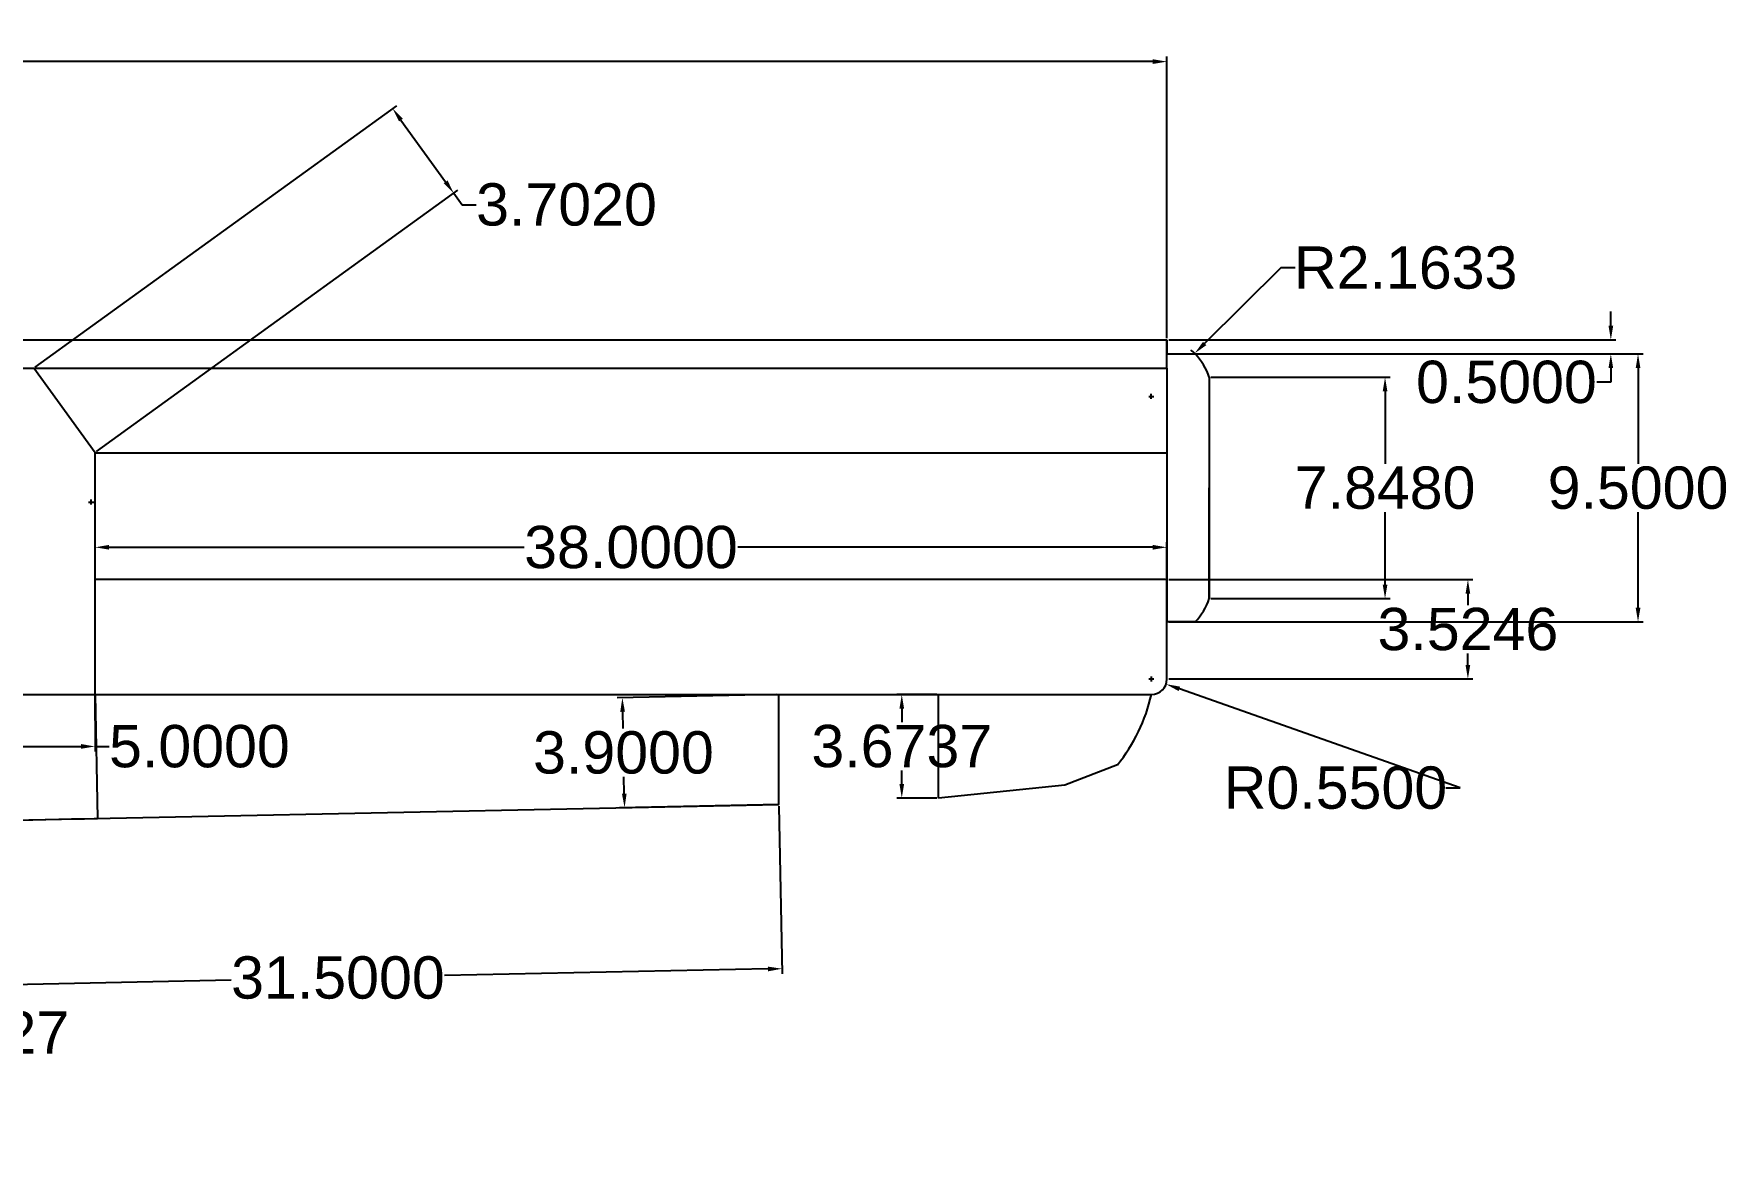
# Model space of a CAD drawing. Header units: inches. Extents: x 68 to 276, y 36 to 148.
# Drawn here: x 215.7 to 275.7, y 108.8 to 148.4 of the extents above; entities that cross this region are included whole.
import ezdxf

# ---------------------------------------------------------------- set-up
doc = ezdxf.new("R2010")
doc.units = ezdxf.units.IN
doc.header["$MEASUREMENT"] = 0
doc.layers.add('Frame', color=200, linetype='Continuous')
doc.layers.add('Mesurements', color=254, linetype='Continuous')
doc.styles.get("Standard").update_dxf_attribs({"font": 'arial.ttf'})
doc.dimstyles.get("Standard").update_dxf_attribs({"dimtxt": 1.5, "dimasz": 0.5, "dimexe": 0.18, "dimexo": 0.0625, "dimgap": 0.09, "dimtad": 0, "dimtih": 1, "dimtoh": 1, "dimdec": 4, "dimzin": 0, "dimdsep": 46, "dimtxsty": 'Standard', "dimcen": 0.09, "dimadec": 0, "dimazin": 0, "dimtfac": 1, "dimtdec": 4, "dimtofl": 0, "dimtmove": 0, "dimatfit": 3, "dimfxl": 1, "dimtolj": 1, "dimtzin": 0, "dimarcsym": 0})

# ---------------------------------------------------------------- blocks, each defined once
blk = doc.blocks.new('*D53')
at = {"layer": 'Defpoints', "color": 0, "transparency": 16777216}
for p in [(255.88, 147.427), (84.88, 137.561), (255.88, 137.561)]:
    blk.add_point(p, dxfattribs=at)
at = {"layer": 'Mesurements', "color": 0, "lineweight": -2, "transparency": 16777216}
for p, q in [((84.88, 137.624), (84.88, 147.607)), ((255.88, 137.624), (255.88, 147.607)), ((85.38, 147.427), (165.491, 147.427)), ((255.38, 147.427), (174.083, 147.427))]:
    blk.add_line(p, q, dxfattribs=at)
at = {"layer": 'Mesurements', "color": 0, "transparency": 16777216}
for points in [[(85.38, 147.51), (85.38, 147.344), (84.88, 147.427)], [(255.38, 147.51), (255.38, 147.344), (255.88, 147.427)]]:
    blk.add_solid(points, dxfattribs=at)
at = {"layer": 'Mesurements', "color": 0, "transparency": 16777216, "insert": (169.787, 147.427), "char_height": 1.5, "attachment_point": 5}
blk.add_mtext('\\A1;171.0000', dxfattribs=at)
blk = doc.blocks.new('*D96')
at = {"layer": 'Defpoints', "color": 0, "transparency": 16777216}
for p in [(242.118, 121.086), (210.625, 120.443), (242.237, 115.265)]:
    blk.add_point(p, dxfattribs=at)
at = {"layer": 'Mesurements', "color": 0, "lineweight": -2, "transparency": 16777216}
for p, q in [((242.12, 121.024), (242.241, 115.085)), ((210.626, 120.381), (210.747, 114.443)), ((241.737, 115.255), (230.274, 115.021)), ((211.244, 114.633), (222.707, 114.867))]:
    blk.add_line(p, q, dxfattribs=at)
at = {"layer": 'Mesurements', "color": 0, "transparency": 16777216}
for points in [[(241.736, 115.339), (241.739, 115.172), (242.237, 115.265)], [(211.242, 114.716), (211.245, 114.55), (210.744, 114.623)]]:
    blk.add_solid(points, dxfattribs=at)
at = {"layer": 'Mesurements', "color": 0, "transparency": 16777216, "insert": (226.491, 114.944), "char_height": 1.5, "attachment_point": 5}
blk.add_mtext('\\A1;31.5000', dxfattribs=at)
blk = doc.blocks.new('*D97')
at = {"layer": 'Defpoints', "color": 0, "transparency": 16777216}
for p in [(242.118, 124.987), (236.653, 120.975), (242.198, 121.088)]:
    blk.add_point(p, dxfattribs=at)
at = {"layer": 'Mesurements', "color": 0, "lineweight": -2, "transparency": 16777216}
for p, q in [((242.056, 124.985), (236.394, 124.87)), ((236.584, 124.374), (236.596, 123.78)), ((236.643, 121.474), (236.631, 122.068)), ((242.136, 121.086), (236.473, 120.971))]:
    blk.add_line(p, q, dxfattribs=at)
at = {"layer": 'Mesurements', "color": 0, "transparency": 16777216}
for points in [[(236.667, 124.375), (236.5, 124.372), (236.574, 124.874)], [(236.726, 121.476), (236.56, 121.473), (236.653, 120.975)]]:
    blk.add_solid(points, dxfattribs=at)
at = {"layer": 'Mesurements', "color": 0, "transparency": 16777216, "insert": (236.613, 122.924), "char_height": 1.5, "attachment_point": 5}
blk.add_mtext('\\A1;3.9000', dxfattribs=at)
blk = doc.blocks.new('*D98')
at = {"layer": 'Defpoints', "color": 0, "transparency": 16777216}
for p in [(246.48, 124.987), (247.785, 124.987), (247.785, 121.313)]:
    blk.add_point(p, dxfattribs=at)
at = {"layer": 'Mesurements', "color": 0, "lineweight": -2, "transparency": 16777216}
for p, q in [((247.723, 124.987), (246.3, 124.987)), ((246.48, 124.487), (246.48, 124.006)), ((246.48, 121.813), (246.48, 122.293)), ((247.723, 121.313), (246.3, 121.313))]:
    blk.add_line(p, q, dxfattribs=at)
at = {"layer": 'Mesurements', "color": 0, "transparency": 16777216}
for points in [[(246.397, 124.487), (246.563, 124.487), (246.48, 124.987)], [(246.397, 121.813), (246.563, 121.813), (246.48, 121.313)]]:
    blk.add_solid(points, dxfattribs=at)
at = {"layer": 'Mesurements', "color": 0, "transparency": 16777216, "insert": (246.48, 123.15), "char_height": 1.5, "attachment_point": 5}
blk.add_mtext('\\A1;3.6737', dxfattribs=at)
blk = doc.blocks.new('*D99')
at = {"layer": 'Defpoints', "color": 0, "transparency": 16777216}
for p in [(217.88, 130.206), (217.88, 129.061), (255.88, 129.061)]:
    blk.add_point(p, dxfattribs=at)
at = {"layer": 'Mesurements', "color": 0, "lineweight": -2, "transparency": 16777216}
for p, q in [((217.88, 129.124), (217.88, 130.386)), ((218.38, 130.206), (233.097, 130.206)), ((255.38, 130.206), (240.663, 130.206)), ((255.88, 129.124), (255.88, 130.386))]:
    blk.add_line(p, q, dxfattribs=at)
at = {"layer": 'Mesurements', "color": 0, "transparency": 16777216}
for points in [[(218.38, 130.29), (218.38, 130.123), (217.88, 130.206)], [(255.38, 130.29), (255.38, 130.123), (255.88, 130.206)]]:
    blk.add_solid(points, dxfattribs=at)
at = {"layer": 'Mesurements', "color": 0, "transparency": 16777216, "insert": (236.88, 130.206), "char_height": 1.5, "attachment_point": 5}
blk.add_mtext('\\A1;38.0000', dxfattribs=at)
blk = doc.blocks.new('*D100')
at = {"layer": 'Defpoints', "color": 0, "transparency": 16777216}
for p in [(255.88, 129.061), (255.88, 125.537), (266.55, 125.537)]:
    blk.add_point(p, dxfattribs=at)
at = {"layer": 'Mesurements', "color": 0, "lineweight": -2, "transparency": 16777216}
for p, q in [((255.942, 129.061), (266.73, 129.061)), ((266.55, 128.561), (266.55, 128.155)), ((266.55, 126.037), (266.55, 126.443)), ((255.942, 125.537), (266.73, 125.537))]:
    blk.add_line(p, q, dxfattribs=at)
at = {"layer": 'Mesurements', "color": 0, "transparency": 16777216}
for points in [[(266.467, 128.561), (266.633, 128.561), (266.55, 129.061)], [(266.467, 126.037), (266.633, 126.037), (266.55, 125.537)]]:
    blk.add_solid(points, dxfattribs=at)
at = {"layer": 'Mesurements', "color": 0, "transparency": 16777216, "insert": (266.55, 127.299), "char_height": 1.5, "attachment_point": 5}
blk.add_mtext('\\A1;3.5246', dxfattribs=at)
blk = doc.blocks.new('*D101')
at = {"layer": 'Defpoints', "color": 0, "transparency": 16777216}
for p in [(255.88, 137.061), (255.88, 127.561), (272.581, 127.561)]:
    blk.add_point(p, dxfattribs=at)
at = {"layer": 'Mesurements', "color": 0, "lineweight": -2, "transparency": 16777216}
for p, q in [((255.942, 137.061), (272.761, 137.061)), ((272.581, 136.561), (272.581, 133.167)), ((272.581, 128.061), (272.581, 131.455)), ((255.942, 127.561), (272.761, 127.561))]:
    blk.add_line(p, q, dxfattribs=at)
at = {"layer": 'Mesurements', "color": 0, "transparency": 16777216}
for points in [[(272.498, 136.561), (272.665, 136.561), (272.581, 137.061)], [(272.498, 128.061), (272.665, 128.061), (272.581, 127.561)]]:
    blk.add_solid(points, dxfattribs=at)
at = {"layer": 'Mesurements', "color": 0, "transparency": 16777216, "insert": (272.581, 132.311), "char_height": 1.5, "attachment_point": 5}
blk.add_mtext('\\A1;9.5000', dxfattribs=at)
blk = doc.blocks.new('*D102')
at = {"layer": 'Defpoints', "color": 0, "transparency": 16777216}
for p in [(255.88, 137.561), (255.88, 137.061), (271.617, 137.061)]:
    blk.add_point(p, dxfattribs=at)
at = {"layer": 'Mesurements', "color": 0, "lineweight": -2, "transparency": 16777216}
for p, q in [((271.617, 138.061), (271.617, 138.561)), ((255.942, 137.561), (271.797, 137.561)), ((255.942, 137.061), (271.797, 137.061)), ((271.617, 136.561), (271.617, 136.061)), ((271.617, 136.061), (271.117, 136.061))]:
    blk.add_line(p, q, dxfattribs=at)
at = {"layer": 'Mesurements', "color": 0, "transparency": 16777216}
for points in [[(271.534, 138.061), (271.7, 138.061), (271.617, 137.561)], [(271.534, 136.561), (271.7, 136.561), (271.617, 137.061)]]:
    blk.add_solid(points, dxfattribs=at)
at = {"layer": 'Mesurements', "color": 0, "transparency": 16777216, "insert": (267.916, 136.061), "char_height": 1.5, "attachment_point": 5}
blk.add_mtext('\\A1;0.5000', dxfattribs=at)
blk = doc.blocks.new('*D103')
at = {"layer": 'Defpoints', "color": 0, "transparency": 16777216}
for p in [(257.38, 136.235), (257.38, 128.387), (263.613, 128.387)]:
    blk.add_point(p, dxfattribs=at)
at = {"layer": 'Mesurements', "color": 0, "lineweight": -2, "transparency": 16777216}
for p, q in [((257.442, 136.235), (263.793, 136.235)), ((263.613, 135.735), (263.613, 133.167)), ((263.613, 128.887), (263.613, 131.455)), ((257.442, 128.387), (263.793, 128.387))]:
    blk.add_line(p, q, dxfattribs=at)
at = {"layer": 'Mesurements', "color": 0, "transparency": 16777216}
for points in [[(263.53, 135.735), (263.696, 135.735), (263.613, 136.235)], [(263.53, 128.887), (263.696, 128.887), (263.613, 128.387)]]:
    blk.add_solid(points, dxfattribs=at)
at = {"layer": 'Mesurements', "color": 0, "transparency": 16777216, "insert": (263.613, 132.311), "char_height": 1.5, "attachment_point": 5}
blk.add_mtext('\\A1;7.8480', dxfattribs=at)
blk = doc.blocks.new('*D104')
at = {"layer": 'Defpoints', "color": 0, "transparency": 16777216}
for p in [(256.862, 137.08), (255.326, 135.556)]:
    blk.add_point(p, dxfattribs=at)
at = {"layer": 'Mesurements', "color": 0, "lineweight": -2, "transparency": 16777216}
for p, q in [((259.923, 140.115), (257.217, 137.432)), ((260.423, 140.115), (259.923, 140.115)), ((255.326, 135.466), (255.326, 135.646)), ((255.236, 135.556), (255.416, 135.556))]:
    blk.add_line(p, q, dxfattribs=at)
blk.add_arc((255.326, 135.556), 2.163, 44.08247, 49.52812, dxfattribs=at)
at = {"layer": 'Mesurements', "color": 0, "transparency": 16777216}
blk.add_solid([(257.158, 137.491), (257.276, 137.373), (256.862, 137.08)], dxfattribs=at)
at = {"layer": 'Mesurements', "color": 0, "transparency": 16777216, "insert": (264.345, 140.115), "char_height": 1.5, "attachment_point": 5}
blk.add_mtext('\\A1;R2.1633', dxfattribs=at)
blk = doc.blocks.new('*D117')
at = {"layer": 'Defpoints', "color": 0, "transparency": 16777216}
for p in [(203.564, 118.068), (210.625, 108.761)]:
    blk.add_point(p, dxfattribs=at)
at = {"layer": 'Mesurements', "color": 0, "lineweight": -2, "transparency": 16777216}
for p, q in [((207.416, 112.991), (203.866, 117.67)), ((207.916, 112.991), (207.416, 112.991))]:
    blk.add_line(p, q, dxfattribs=at)
at = {"layer": 'Mesurements', "color": 0, "transparency": 16777216}
blk.add_solid([(203.933, 117.72), (203.8, 117.62), (203.564, 118.068)], dxfattribs=at)
at = {"layer": 'Mesurements', "color": 0, "transparency": 16777216, "insert": (212.42, 112.991), "char_height": 1.5, "attachment_point": 5}
blk.add_mtext('\\A1;R11.6827', dxfattribs=at)
blk = doc.blocks.new('*D120')
at = {"layer": 'Defpoints', "color": 0, "transparency": 16777216}
for p in [(212.981, 133.819), (217.742, 131.809)]:
    blk.add_point(p, dxfattribs=at)
at = {"layer": 'Mesurements', "color": 0, "lineweight": -2, "transparency": 16777216}
for p, q in [((209.087, 135.252), (209.587, 135.252)), ((209.587, 135.252), (212.52, 134.013)), ((217.652, 131.809), (217.832, 131.809)), ((217.742, 131.719), (217.742, 131.899))]:
    blk.add_line(p, q, dxfattribs=at)
at = {"layer": 'Mesurements', "color": 0, "transparency": 16777216}
blk.add_solid([(212.553, 134.09), (212.488, 133.937), (212.981, 133.819)], dxfattribs=at)
at = {"layer": 'Mesurements', "color": 0, "transparency": 16777216, "insert": (205.166, 135.252), "char_height": 1.5, "attachment_point": 5}
blk.add_mtext('\\A1;R5.1686', dxfattribs=at)
blk = doc.blocks.new('*D121')
at = {"layer": 'Defpoints', "color": 0, "transparency": 16777216}
for p in [(230.601, 142.759), (215.711, 136.561), (217.88, 133.561)]:
    blk.add_point(p, dxfattribs=at)
at = {"layer": 'Mesurements', "color": 0, "lineweight": -2, "transparency": 16777216}
for p, q in [((215.762, 136.598), (228.578, 145.864)), ((228.725, 145.353), (230.308, 143.164)), ((217.931, 133.598), (230.747, 142.864)), ((230.601, 142.759), (230.894, 142.353)), ((230.894, 142.353), (231.394, 142.353))]:
    blk.add_line(p, q, dxfattribs=at)
at = {"layer": 'Mesurements', "color": 0, "transparency": 16777216}
for points in [[(228.792, 145.402), (228.657, 145.305), (228.432, 145.759)], [(230.375, 143.213), (230.24, 143.115), (230.601, 142.759)]]:
    blk.add_solid(points, dxfattribs=at)
at = {"layer": 'Mesurements', "color": 0, "transparency": 16777216, "insert": (234.594, 142.353), "char_height": 1.5, "attachment_point": 5}
blk.add_mtext('\\A1;3.7020', dxfattribs=at)
blk = doc.blocks.new('*D123')
at = {"layer": 'Defpoints', "color": 0, "transparency": 16777216}
for p in [(212.88, 124.987), (217.88, 124.987), (217.88, 123.146)]:
    blk.add_point(p, dxfattribs=at)
at = {"layer": 'Mesurements', "color": 0, "lineweight": -2, "transparency": 16777216}
for p, q in [((212.88, 124.924), (212.88, 122.966)), ((217.88, 124.924), (217.88, 122.966)), ((213.38, 123.146), (217.38, 123.146)), ((217.88, 123.146), (218.38, 123.146))]:
    blk.add_line(p, q, dxfattribs=at)
at = {"layer": 'Mesurements', "color": 0, "transparency": 16777216}
for points in [[(213.38, 123.23), (213.38, 123.063), (212.88, 123.146)], [(217.38, 123.23), (217.38, 123.063), (217.88, 123.146)]]:
    blk.add_solid(points, dxfattribs=at)
at = {"layer": 'Mesurements', "color": 0, "transparency": 16777216, "insert": (221.581, 123.146), "char_height": 1.5, "attachment_point": 5}
blk.add_mtext('\\A1;5.0000', dxfattribs=at)
blk = doc.blocks.new('*D124')
at = {"layer": 'Defpoints', "color": 0, "transparency": 16777216}
for p in [(255.33, 125.537), (255.849, 125.354)]:
    blk.add_point(p, dxfattribs=at)
at = {"layer": 'Mesurements', "color": 0, "lineweight": -2, "transparency": 16777216}
for p, q in [((255.24, 125.537), (255.42, 125.537)), ((255.33, 125.447), (255.33, 125.627)), ((266.273, 121.676), (256.32, 125.187)), ((265.773, 121.676), (266.273, 121.676))]:
    blk.add_line(p, q, dxfattribs=at)
at = {"layer": 'Mesurements', "color": 0, "transparency": 16777216}
blk.add_solid([(256.348, 125.266), (256.292, 125.109), (255.849, 125.354)], dxfattribs=at)
at = {"layer": 'Mesurements', "color": 0, "transparency": 16777216, "insert": (261.854, 121.676), "char_height": 1.5, "attachment_point": 5}
blk.add_mtext('\\A1;R0.5500', dxfattribs=at)

msp = doc.modelspace()

# ---------------------------------------------------------------- linework, layer by layer
at = {"layer": 'Frame'}
for p, q in [((84.87999, 137.56132), (255.87999, 137.56132)), ((255.87999, 136.56132), (255.87999, 137.56132)), ((255.87999, 137.56132), (255.87999, 137.06132)), ((255.87999, 137.06132), (256.87999, 137.06132)), ((214.87999, 136.56132), (255.87999, 136.56132)), ((217.87999, 133.56132), (215.71098, 136.56132)), ((255.87999, 136.56132), (255.87999, 127.56132)), ((257.37999, 136.2353), (257.37999, 128.38734)), ((257.37999, 136.2353), (257.37999, 132.72433)), ((217.87999, 129.06132), (217.87999, 133.56132)), ((217.87999, 133.56132), (255.87999, 133.56132)), ((257.37999, 128.38734), (257.37999, 132.31132)), ((255.87999, 129.06132), (217.87999, 129.06132)), ((217.87999, 124.06132), (217.87999, 129.06132)), ((255.87999, 127.56132), (255.87999, 129.06132)), ((256.87999, 127.56132), (255.87999, 127.56132)), ((255.87999, 125.53672), (255.87999, 127.56132)), ((217.87999, 124.98672), (248.87999, 124.98672)), ((242.11845, 121.08606), (242.11845, 124.98672)), ((247.78541, 121.31298), (247.78541, 124.98672)), ((248.87999, 124.98672), (255.32999, 124.98672)), ((254.12756, 122.49156), (252.2621, 121.7704)), ((252.2621, 121.7704), (247.78541, 121.31298)), ((210.62501, 120.44342), (242.11845, 121.08606))]:
    msp.add_line(p, q, dxfattribs=at)
at = {"layer": 'Frame', "extrusion": (0, -2.44929e-16, -1)}
for p, q in [((212.87999, 124.98672), (217.87999, 124.98672)), ((217.87999, 124.98672), (217.96964, 120.59329))]:
    msp.add_line(p, q, dxfattribs=at)
at = {"layer": 'Frame'}
for centre, radius, start, end in [((255.32604, 135.55636), 2.16326, 18.2914586, 44.0824698), ((255.32604, 129.06628), 2.16326, 315.9175302, 341.7085414), ((255.32999, 125.53672), 0.55, 270, 0), ((249.37174, 126.32071), 6.10576, 321.1606773, 347.3801737)]:
    msp.add_arc(centre, radius, start, end, dxfattribs=at)
msp.add_open_spline([(210.62501, 120.44342), (213.07322, 120.49338), (215.52143, 120.54333), (217.96964, 120.59329)], degree=3, dxfattribs=at)

# ---------------------------------------------------------------- dimensions: what is measured, and where the dimension line sits
at = {"layer": 'Mesurements'}
dim = msp.add_linear_dim(base=(255.87999, 147.42698), p1=(84.87999, 137.56132), p2=(255.87999, 137.56132), dimstyle='Standard', dxfattribs=at)
dim.commit()
dim.dimension.update_dxf_attribs({"geometry": '*D53', "text_midpoint": (169.78722, 147.42698), "dimtype": 160})
for p1, p2, distance, picture, middle in [((215.71098, 136.56132), (217.87999, 133.56132), 15.69751, '*D121', (234.59438, 142.3534)), ((255.87999, 137.06132), (255.87999, 127.56132), 16.70131, '*D101', (272.5813, 132.31132)), ((257.37999, 136.2353), (257.37999, 128.38734), 6.23308, '*D103', (263.61306, 132.31132)), ((210.62501, 120.44342), (242.11845, 121.08606), -5.82185, '*D96', (226.49051, 114.9441))]:
    dim = msp.add_aligned_dim(p1=p1, p2=p2, distance=distance, dimstyle='Standard', dxfattribs=at)
    dim.commit()
    dim.dimension.update_dxf_attribs({"geometry": picture, "text_midpoint": middle})
for center, mpoint, picture, middle in [((255.32604, 135.55636), (256.86207, 137.07961), '*D104', (264.34464, 140.11536)), ((217.74234, 131.80865), (212.98073, 133.81896), '*D120', (205.16606, 135.25181)), ((255.32999, 125.53672), (255.84865, 125.35372), '*D124', (261.85391, 121.67582)), ((210.62501, 108.76074), (203.56428, 118.06832), '*D117', (212.42035, 112.99052))]:
    dim = msp.add_radius_dim(center=center, mpoint=mpoint, dimstyle='Standard', dxfattribs=at)
    dim.commit()
    dim.dimension.update_dxf_attribs({"geometry": picture, "text_midpoint": middle, "dimtype": 164})
for base, p1, p2, picture, middle in [((271.61687, 137.06132), (255.87999, 137.56132), (255.87999, 137.06132), '*D102', (267.91585, 136.06132)), ((266.54987, 125.53672), (255.87999, 129.06132), (255.87999, 125.53672), '*D100', (266.54987, 127.29902)), ((246.47985, 124.98672), (247.78541, 121.31298), (247.78541, 124.98672), '*D98', (246.47985, 123.14985))]:
    dim = msp.add_linear_dim(base=base, p1=p1, p2=p2, angle=90, dimstyle='Standard', dxfattribs=at)
    dim.commit()
    dim.dimension.update_dxf_attribs({"geometry": picture, "text_midpoint": middle})
for base, p1, p2, picture, middle in [((217.87999, 130.20634), (255.87999, 129.06132), (217.87999, 129.06132), '*D99', (236.87999, 130.20634)), ((217.87999, 123.14642), (212.87999, 124.98672), (217.87999, 124.98672), '*D123', (221.58101, 123.14642))]:
    dim = msp.add_linear_dim(base=base, p1=p1, p2=p2, dimstyle='Standard', dxfattribs=at)
    dim.commit()
    dim.dimension.update_dxf_attribs({"geometry": picture, "text_midpoint": middle})
dim = msp.add_aligned_dim(p1=(242.11845, 124.98672), p2=(242.19802, 121.08768), distance=-5.5461, text='3.9000', dimstyle='Standard', dxfattribs=at)
dim.commit()
dim.dimension.update_dxf_attribs({"geometry": '*D97', "text_midpoint": (236.61329, 122.92406)})

doc.saveas('drawing.dxf')
